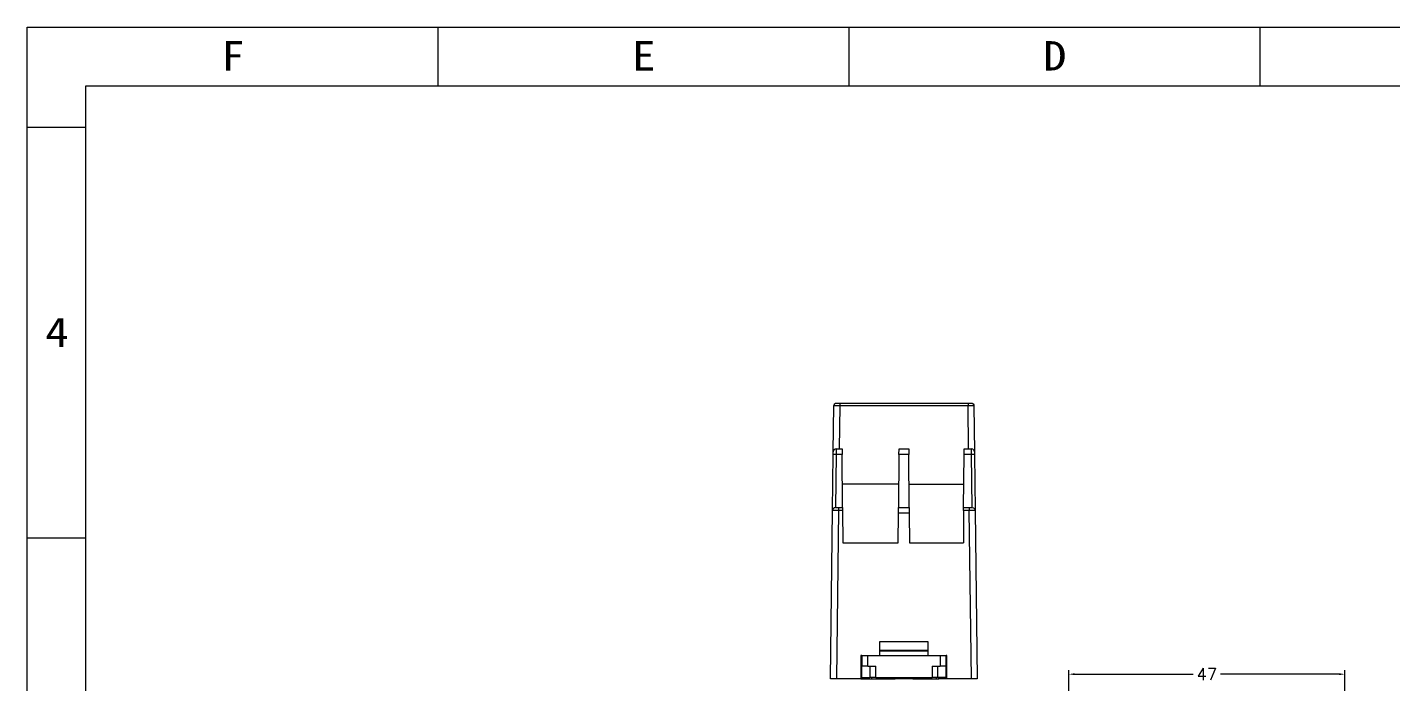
# Model space of a CAD drawing. Header units: millimetres. Extents: x 2647 to 3067, y 1225 to 1522.
# Drawn here: x 2646.7 to 2878.9, y 1410.9 to 1522.5 of the extents above; entities that cross this region are included whole.
import ezdxf
from ezdxf.enums import TextEntityAlignment as Align

# ---------------------------------------------------------------- set-up
doc = ezdxf.new("R2010")
doc.units = ezdxf.units.MM
doc.layers.add('256', color=7, linetype='Continuous', true_color=0xffffff)
doc.layers.add('5', color=7, linetype='Continuous', true_color=0xffffff)
doc.layers.add('dim', color=82, linetype='Continuous', lineweight=9)
doc.styles.add('ROMANC', font='romanc.shx', dxfattribs={"bigfont": 'gbcbig.shx'})
doc.styles.add('TEXTSTYLE_0', font='txt', dxfattribs={"width": 0.8})
doc.dimstyles.new('YanXiu', dxfattribs={"dimtxt": 2, "dimasz": 1, "dimexe": 0.66, "dimexo": 0.66, "dimgap": 0.66, "dimtad": 0, "dimdsep": 46, "dimtxsty": 'ROMANC', "dimcen": 0, "dimclrd": 131, "dimclre": 131, "dimclrt": 42, "dimazin": 2, "dimtfac": 1, "dimtofl": 0, "dimtmove": 0, "dimatfit": 3, "dimfxl": 1, "dimlwd": 5, "dimlwe": 5, "dimarcsym": 0})

# ---------------------------------------------------------------- blocks, each defined once
blk = doc.blocks.new('*D45')
at = {"color": 131, "lineweight": 5, "transparency": 16777216}
for p, q in [((2824.1, 1403.98), (2824.1, 1412.89)), ((2825.1, 1412.23), (2845.27, 1412.23)), ((2870.1, 1412.23), (2849.93, 1412.23)), ((2871.1, 1370.21), (2871.1, 1412.89))]:
    blk.add_line(p, q, dxfattribs=at)
at = {"color": 131, "transparency": 16777216}
for points in [[(2825.1, 1412.39), (2825.1, 1412.06), (2824.1, 1412.23)], [(2870.1, 1412.39), (2870.1, 1412.06), (2871.1, 1412.23)]]:
    blk.add_solid(points, dxfattribs=at)
at = {"layer": 'Defpoints', "color": 0, "transparency": 16777216}
for p in [(2871.1, 1412.23), (2824.1, 1403.32), (2871.1, 1369.55)]:
    blk.add_point(p, dxfattribs=at)
at = {"color": 42, "lineweight": 18, "transparency": 16777216, "insert": (2847.6, 1412.23), "char_height": 2, "attachment_point": 5, "style": 'ROMANC'}
blk.add_mtext('47', dxfattribs=at)
blk = doc.blocks.new('SUN_6HWZ35TKXU86YGHH1AY77V3D6FJ')
at = {"color": 7, "linetype": 'Continuous'}
for p, q in [((-420, 297), (0, 297)), ((-420, 0), (-420, 297)), ((-350, 287), (-350, 297)), ((-280, 287), (-280, 297)), ((-210, 287), (-210, 297)), ((-410, 287), (-10, 287)), ((-410, 10), (-410, 287)), ((-420, 280), (-410, 280)), ((-420, 210), (-410, 210))]:
    blk.add_line(p, q, dxfattribs=at)
at = {"color": 2, "linetype": 'Continuous', "style": 'TEXTSTYLE_0', "width": 1.2}
for s, p, p2 in [('F', (-386.98, 289.63), (-382.98, 289.63)), ('E', (-316.98, 289.63), (-312.98, 289.63)), ('D', (-246.98, 289.63), (-242.98, 289.63)), ('4', (-416.95, 242.54), (-412.95, 242.54))]:
    blk.add_text(s, height=5, dxfattribs=at).set_placement(p, p2, align=Align.FIT)

msp = doc.modelspace()

# ---------------------------------------------------------------- linework, layer by layer
at = {"layer": '256', "color": 7, "linetype": 'Continuous', "lineweight": 13}
for p, q in [((2783.965, 1450.138), (2784.06, 1457.938)), ((2784.56, 1458.432), (2785.06, 1458.432)), ((2785.06, 1457.937), (2784.971, 1450.632)), ((2785.06, 1458.432), (2806.924, 1458.432)), ((2785.06, 1458.432), (2785.06, 1457.937)), ((2806.924, 1457.937), (2785.06, 1457.937)), ((2806.924, 1458.432), (2806.924, 1457.937)), ((2806.924, 1458.432), (2807.424, 1458.432)), ((2807.013, 1450.632), (2806.924, 1457.937)), ((2807.924, 1457.938), (2808.019, 1450.138)), ((2783.843, 1440.138), (2783.959, 1449.646)), ((2783.959, 1449.646), (2783.965, 1450.138)), ((2784.459, 1449.649), (2784.349, 1440.632)), ((2784.465, 1450.632), (2784.459, 1449.649)), ((2785.479, 1449.649), (2784.459, 1449.649)), ((2784.465, 1450.632), (2785.47, 1450.632)), ((2785.47, 1450.632), (2785.479, 1449.649)), ((2785.558, 1440.632), (2785.479, 1449.649)), ((2795.156, 1449.649), (2795.077, 1440.632)), ((2795.156, 1449.649), (2795.164, 1450.632)), ((2796.829, 1449.649), (2795.156, 1449.649)), ((2795.164, 1450.632), (2796.82, 1450.632)), ((2796.82, 1450.632), (2796.829, 1449.649)), ((2796.908, 1440.632), (2796.829, 1449.649)), ((2806.177, 1440.632), (2806.255, 1449.649)), ((2806.255, 1449.649), (2806.264, 1450.632)), ((2807.525, 1449.649), (2806.255, 1449.649)), ((2806.264, 1450.632), (2807.519, 1450.632)), ((2807.525, 1449.649), (2807.519, 1450.632)), ((2807.635, 1440.632), (2807.525, 1449.649)), ((2808.019, 1450.138), (2808.025, 1449.646)), ((2808.025, 1449.646), (2808.141, 1440.138)), ((2795.112, 1444.632), (2785.523, 1444.632)), ((2796.873, 1444.632), (2806.212, 1444.632)), ((2783.492, 1411.432), (2783.843, 1440.138)), ((2784.343, 1440.632), (2784.843, 1440.632)), ((2784.843, 1440.14), (2784.492, 1411.432)), ((2784.843, 1440.632), (2785.558, 1440.632)), ((2784.843, 1440.632), (2784.843, 1440.14)), ((2785.562, 1440.14), (2784.843, 1440.14)), ((2785.558, 1440.632), (2785.562, 1440.14)), ((2785.562, 1440.14), (2785.61, 1434.632)), ((2795.068, 1439.649), (2795.077, 1440.632)), ((2795.077, 1440.632), (2796.908, 1440.632)), ((2796.908, 1440.632), (2796.916, 1439.649)), ((2806.173, 1440.14), (2806.124, 1434.632)), ((2806.173, 1440.14), (2806.177, 1440.632)), ((2807.142, 1440.14), (2806.173, 1440.14)), ((2806.177, 1440.632), (2807.142, 1440.632)), ((2807.142, 1440.632), (2807.142, 1440.14)), ((2807.142, 1440.632), (2807.641, 1440.632)), ((2807.492, 1411.432), (2807.142, 1440.14)), ((2808.141, 1440.138), (2808.492, 1411.432)), ((2795.024, 1434.632), (2795.068, 1439.649)), ((2796.916, 1439.649), (2795.068, 1439.649)), ((2796.916, 1439.649), (2796.96, 1434.632)), ((2785.61, 1434.632), (2795.024, 1434.632)), ((2796.96, 1434.632), (2806.124, 1434.632)), ((2800.137, 1417.727), (2791.847, 1417.727)), ((2791.847, 1417.727), (2791.847, 1415.422)), ((2800.137, 1415.422), (2800.137, 1417.727)), ((2788.815, 1415.422), (2788.665, 1415.422)), ((2788.665, 1415.422), (2788.665, 1411.432)), ((2800.137, 1416.252), (2791.847, 1416.252)), ((2800.137, 1416.154), (2791.847, 1416.154)), ((2791.847, 1415.432), (2800.137, 1415.432)), ((2793.599, 1415.432), (2793.599, 1415.422)), ((2794.492, 1415.432), (2794.492, 1415.422)), ((2797.492, 1415.422), (2797.492, 1415.432)), ((2798.385, 1415.422), (2798.385, 1415.432)), ((2803.32, 1415.422), (2803.17, 1415.422)), ((2803.32, 1411.432), (2803.32, 1415.422)), ((2788.665, 1413.602), (2788.815, 1413.602)), ((2803.17, 1413.602), (2803.32, 1413.602)), ((2784.492, 1411.432), (2783.492, 1411.432)), ((2788.665, 1411.432), (2784.492, 1411.432)), ((2788.665, 1411.432), (2790.015, 1411.432)), ((2790.015, 1411.682), (2790.015, 1411.432)), ((2790.015, 1411.432), (2790.492, 1411.432)), ((2790.492, 1411.682), (2790.492, 1411.432)), ((2790.492, 1411.432), (2794.492, 1411.432)), ((2794.492, 1411.682), (2794.492, 1411.432)), ((2795.992, 1411.432), (2794.492, 1411.432)), ((2797.492, 1411.432), (2795.992, 1411.432)), ((2797.492, 1411.432), (2797.492, 1411.682)), ((2797.492, 1411.432), (2801.492, 1411.432)), ((2801.492, 1411.682), (2801.492, 1411.432)), ((2801.492, 1411.432), (2801.97, 1411.432)), ((2801.97, 1411.432), (2801.97, 1411.682)), ((2803.32, 1411.432), (2801.97, 1411.432)), ((2807.492, 1411.432), (2803.32, 1411.432)), ((2808.492, 1411.432), (2807.492, 1411.432))]:
    msp.add_line(p, q, dxfattribs=at)
at = {"layer": '256', "color": 7, "linetype": 'Continuous', "lineweight": 13, "extrusion": (0, 0, -1)}
for centre, start, end in [((-2784.56, 1457.932), 0.7, 90), ((-2807.424, 1457.932), 90, 179.3), ((-2807.641, 1440.132), 90, 179.3)]:
    msp.add_arc(centre, 0.5, start, end, dxfattribs=at)
at = {"layer": '256', "color": 7, "linetype": 'Continuous', "lineweight": 13}
for centre, start, end in [((2784.465, 1450.132), 90, 179.3), ((2807.519, 1450.132), 0.7, 90), ((2784.343, 1440.132), 90, 179.3)]:
    msp.add_arc(centre, 0.5, start, end, dxfattribs=at)
for centre, major_axis, ratio, start_param, end_param in [((2785.06, 1457.932), (-1, 0.006), 0.0052353, 4.7124849, 6.2831533), ((2806.924, 1457.932), (1, 0.006), 0.0052353, 0.000032, 1.5707004), ((2784.459, 1449.64), (0.5, -0.006), 0.0174511, 1.5710095, 3.1415927), ((2807.525, 1449.64), (0.5, 0.006), 0.0174511, 0, 1.5705831), ((2784.843, 1440.132), (-1, 0.006), 0.0087252, 4.7125489, 6.283132), ((2807.141, 1440.132), (1, 0.006), 0.0087252, 0.0000533, 1.5706364)]:
    msp.add_ellipse(centre, major_axis=major_axis, ratio=ratio, start_param=start_param, end_param=end_param, dxfattribs=at)
at = {"layer": '5', "color": 7, "linetype": 'Continuous', "lineweight": 18}
for p, q in [((2788.815, 1415.422), (2788.815, 1413.602)), ((2788.815, 1415.422), (2789.826, 1415.422)), ((2789.826, 1415.422), (2802.159, 1415.422)), ((2802.159, 1415.422), (2803.17, 1415.422)), ((2803.17, 1413.602), (2803.17, 1415.422)), ((2788.815, 1411.682), (2788.815, 1413.602)), ((2789.826, 1413.602), (2788.815, 1413.602)), ((2789.826, 1413.602), (2791.19, 1413.602)), ((2790.179, 1413.602), (2790.179, 1411.682)), ((2800.794, 1413.602), (2802.159, 1413.602)), ((2801.805, 1411.682), (2801.805, 1413.602)), ((2803.17, 1413.602), (2802.159, 1413.602)), ((2803.17, 1411.682), (2803.17, 1413.602)), ((2788.815, 1411.682), (2790.179, 1411.682)), ((2791.19, 1411.682), (2790.179, 1411.682)), ((2791.19, 1411.682), (2800.794, 1411.682)), ((2801.805, 1411.682), (2800.794, 1411.682)), ((2803.17, 1411.682), (2801.805, 1411.682))]:
    msp.add_line(p, q, dxfattribs=at)
at = {"layer": '5', "color": 7, "linetype": 'Continuous', "lineweight": 13}
for p, q in [((2789.826, 1413.602), (2789.826, 1415.422)), ((2802.159, 1415.422), (2802.159, 1413.602)), ((2791.19, 1411.682), (2791.19, 1413.602)), ((2800.794, 1413.602), (2800.794, 1411.682))]:
    msp.add_line(p, q, dxfattribs=at)

# ---------------------------------------------------------------- block references
at = {"layer": 'dim'}
msp.add_blockref('SUN_6HWZ35TKXU86YGHH1AY77V3D6FJ', (3066.673, 1225.473), dxfattribs=at)

# ---------------------------------------------------------------- dimensions: what is measured, and where the dimension line sits
at = {"lineweight": 18}
dim = msp.add_linear_dim(base=(2871.101, 1412.226), p1=(2824.101, 1403.321), p2=(2871.101, 1369.547), dimstyle='YanXiu', dxfattribs=at)
dim.commit()
dim.dimension.update_dxf_attribs({"geometry": '*D45', "text_midpoint": (2847.601, 1412.226)})

doc.saveas('drawing.dxf')
